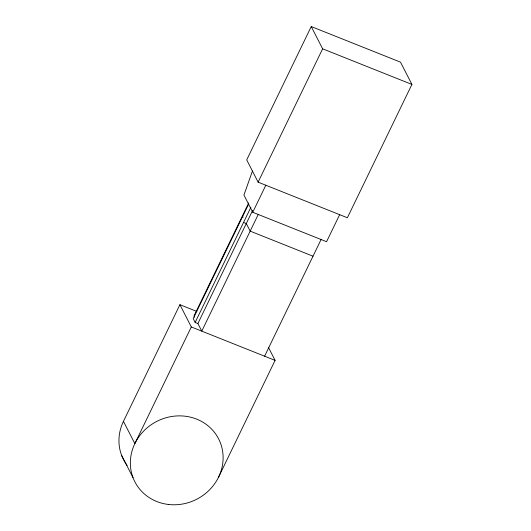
<?xml version="1.0" encoding="UTF-8"?>
<svg xmlns="http://www.w3.org/2000/svg" width="531" height="531" viewBox="0 0 531 531"><rect width="100%" height="100%" fill="white"/><g stroke="black" fill="none" stroke-linecap="round" stroke-linejoin="round"><path stroke-width="0.8" d="M252.471 170.969L243.935 195.063L252.743 212.274L326.572 241.718L339.661 214.677M311.239 26.55L246.709 159.884L258.106 182.153L347.38 217.756L411.91 84.429L400.513 62.16L311.239 26.55L322.629 48.819L411.91 84.429M127.128 465.388A47.06 43.754 -27.1 0 1 123.451 421.355L179.909 304.688L196.822 311.431M258.106 182.153L322.629 48.819M248.714 202.908L194.007 315.952L194.658 317.213M248.608 204.156L193.204 318.646L195.142 322.443L197.89 323.538L201.78 331.132L258.239 214.464M179.909 304.688L191.306 326.957L134.847 443.617L123.451 421.355M195.142 322.443L250.904 207.229M197.89 323.538L252.603 210.495M252.743 212.274L265.825 185.233M264.611 356.195L321.076 239.527M218.619 477.037L275.085 360.37L268.467 347.44M243.537 222.443L246.291 223.538L250.174 231.131L313.005 256.194M191.306 326.957L275.085 360.37M242.401 215.951L243.052 217.212M121.619 455.379L133.016 477.648M168.314 504.45A47.06 43.754 -27.1 0 0 220.451 443.007A47.06 43.754 -27.1 0 0 141.432 433.528A47.06 43.754 -27.1 0 0 168.314 504.45"/></g></svg>
